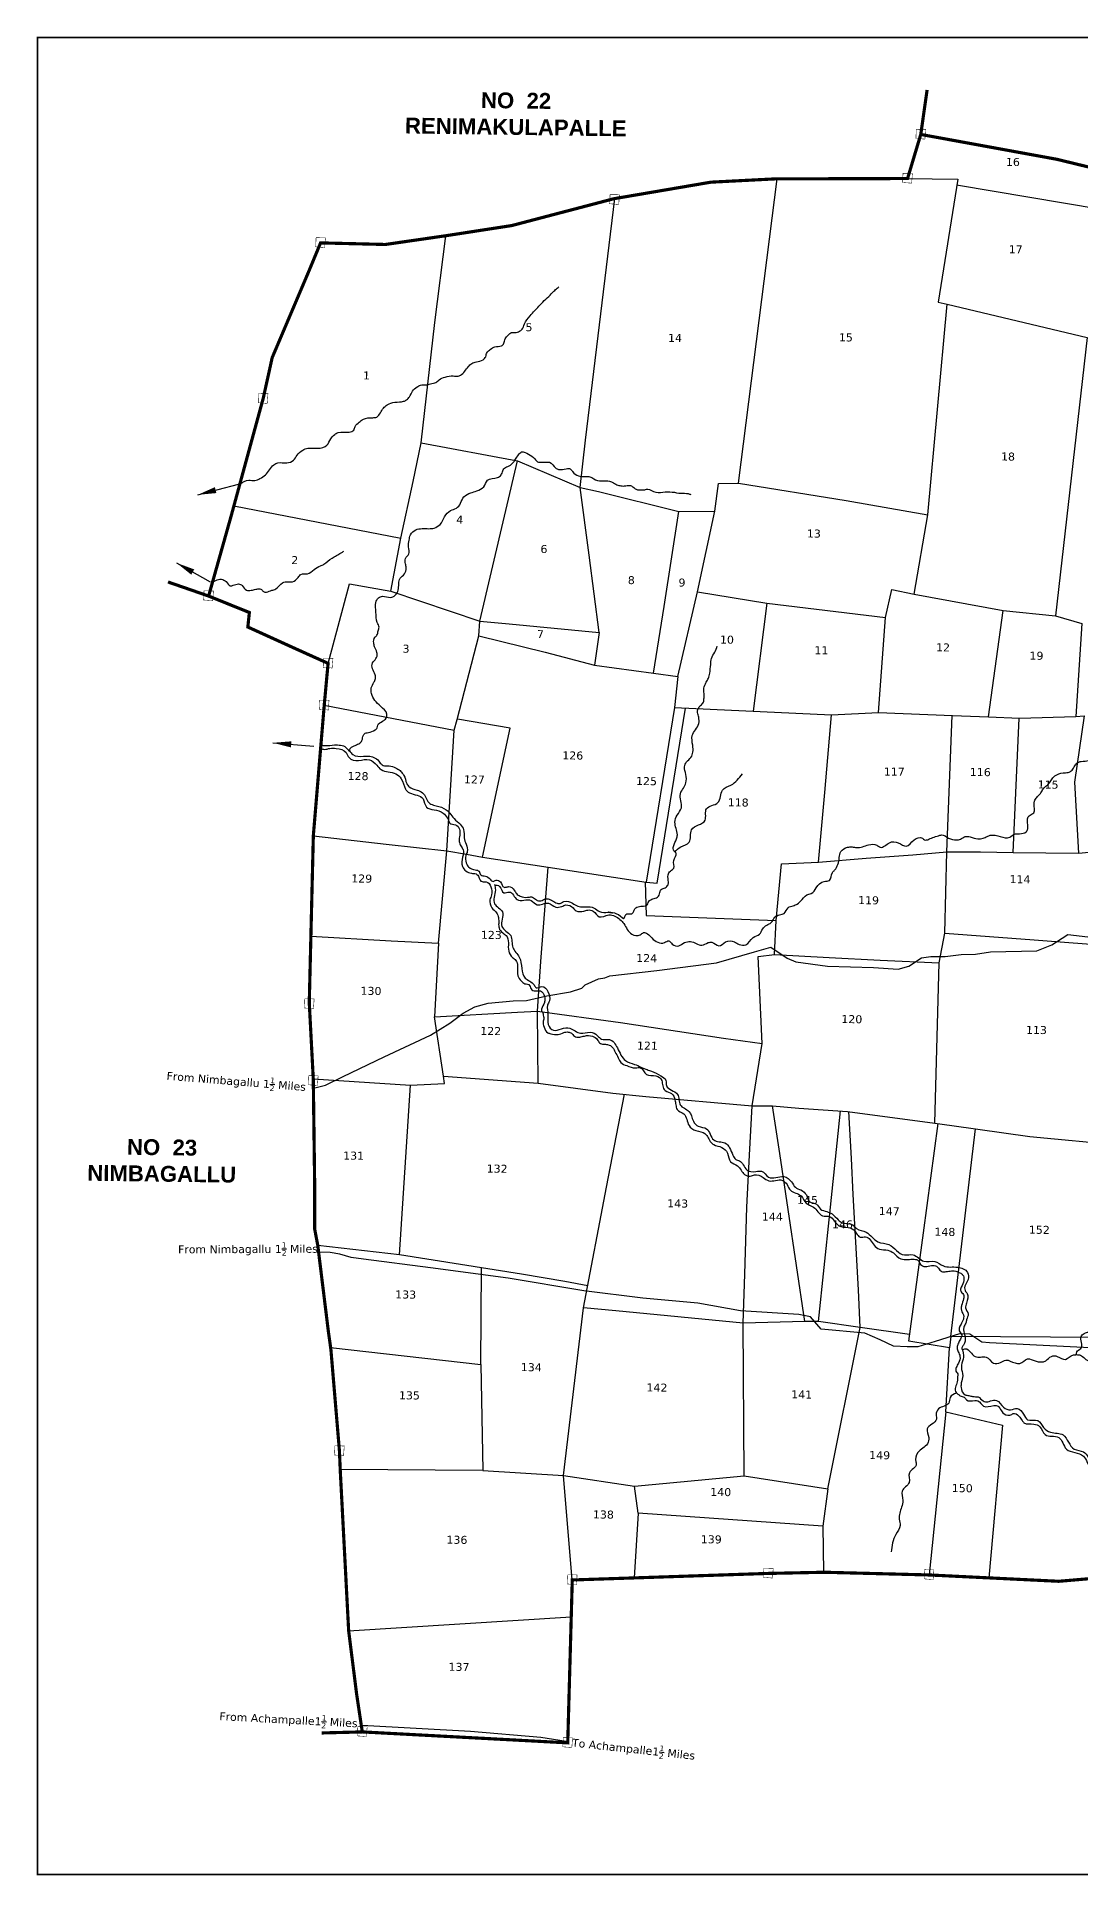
# Model space of a CAD drawing. Header units: inches. Extents: x 738500 to 743559, y 1645957 to 1649621.
# Drawn here: x 738500 to 740473, y 1645958 to 1649434 of the extents above; entities that cross this region are included whole.
import ezdxf
from ezdxf.enums import TextEntityAlignment as Align

# ---------------------------------------------------------------- set-up
doc = ezdxf.new("R2010")
doc.units = ezdxf.units.IN
doc.header["$MEASUREMENT"] = 0
doc.linetypes.add('ACAD_ISO02W100', pattern=[15, 12, -3])
for name, color, linetype in [('CSMark', 72, 'Continuous'), ('PLOT', 7, 'Continuous'), ('PLOT NO', 7, 'Continuous'), ('ROADS', 6, 'Continuous'), ('TANKS-STREAM', 4, 'Continuous'), ('VILLAGE BOUNDRY', 5, 'Continuous'), ('VILLAGE STONES', 240, 'Continuous')]:
    doc.layers.add(name, color=color, linetype=linetype)
doc.styles.get("Standard").update_dxf_attribs({"font": 'verdana_0.ttf'})
doc.dimstyles.get("Standard").update_dxf_attribs({"dimtxt": 0.18, "dimasz": 35, "dimexe": 0.18, "dimexo": 0.0625, "dimgap": 0.09, "dimtad": 0, "dimtih": 1, "dimtoh": 1, "dimdec": 4, "dimzin": 0, "dimdsep": 46, "dimtxsty": 'Standard', "dimcen": 0.09, "dimadec": 0, "dimazin": 0, "dimtfac": 1, "dimtdec": 4, "dimtofl": 0, "dimtmove": 0, "dimatfit": 3, "dimfxl": 0, "dimtolj": 1, "dimtzin": 0, "dimarcsym": 0})

msp = doc.modelspace()

# ---------------------------------------------------------------- linework, layer by layer
at = {"layer": 'CSMark', "color": 5, "const_width": 3.09}
msp.add_lwpolyline([(738501.1, 1649432.9), (743462.4, 1649432.9), (743462.4, 1645959.5), (738501.1, 1645959.5)], close=True, dxfattribs=at)
msp.add_lwpolyline([(738501.1, 1649432.9), (743462.4, 1649432.9), (743462.4, 1645959.5), (738501.1, 1645959.5)], close=True, dxfattribs=at)
at = {"layer": 'CSMark', "color": 6}
msp.add_lwpolyline([(739114.6, 1646242), (739320.3, 1646230.3), (739452.9, 1646219), (739500.8, 1646211.2)], dxfattribs=at)
at = {"layer": 'PLOT'}
for points in [[(739527.4, 1648582.3), (739562.4, 1648574.7), (739714.3, 1648536.7), (739782.3, 1648537.6), (739788.8, 1648589.9), (739826.8, 1648590.6), (739900, 1649165.7)], [(740144.8, 1649166.4), (740241.5, 1649165.3), (740204.9, 1648932.5), (740221.4, 1648929.1), (740486.6, 1648865.7), (740426.5, 1648339.6), (740476.6, 1648325.2), (740464.7, 1648149.4), (740480.8, 1648150.3), (740462.7, 1648024.9), (740470.1, 1647890.4), (740516.7, 1647894.8)], [(740512.8, 1649108), (740239.6, 1649153.6)], [(739226.9, 1648666.7), (739409.1, 1648632.3), (739527.4, 1648582.3), (739537.7, 1648671.8), (739592.9, 1649128.5)], [(738872.5, 1648547.6), (739187.9, 1648486.1), (739211.6, 1648593.5), (739226.9, 1648666.7), (739252.8, 1648894.3), (739273.3, 1649058.3)], [(739826.8, 1648590.6), (740030.4, 1648557.8), (740184.9, 1648530.7), (740221.4, 1648929.1)], [(739169.4, 1648386.3), (739337.4, 1648329.4), (739409.1, 1648632.3)], [(739337.4, 1648329.4), (739393.2, 1648324.4), (739563.2, 1648308.2), (739544.5, 1648453.9), (739527.4, 1648582.3)], [(739563.2, 1648308.2), (739554.8, 1648246.2), (739666.3, 1648231.3), (739686.6, 1648357.4), (739714.3, 1648536.7)], [(739666.3, 1648231.3), (739712.2, 1648225), (739749.1, 1648384.9), (739782.3, 1648537.6)], [(739749.1, 1648384.9), (739880.5, 1648363.7), (740104.8, 1648336.3), (740117.2, 1648389.4), (740159.5, 1648380.3), (740184.9, 1648530.7)], [(739050.6, 1648249.6), (739091.4, 1648400), (739169.4, 1648386.3), (739187.9, 1648486.1)], [(739880.5, 1648363.7), (739854.4, 1648159)], [(740091.9, 1648156.5), (740231.7, 1648151.1), (740299.8, 1648148.4), (740327.7, 1648349.6)], [(740159.5, 1648380.3), (740327.7, 1648349.6), (740426.5, 1648339.6)], [(739043.3, 1648170.3), (739289.2, 1648123.3), (739295, 1648143.4), (739335.6, 1648301.8), (739337.4, 1648329.4)], [(739712.2, 1648225), (739705.8, 1648165.9), (740003, 1648152), (740091.9, 1648156.5), (740104.8, 1648336.3)], [(739335.6, 1648301.8), (739461.3, 1648270.9), (739554.8, 1648246.2)], [(739275, 1647894.8), (739312.7, 1647888.6), (739342.5, 1647883.3), (739395.2, 1648126.8), (739295.2, 1648144.2)], [(739342.5, 1647883.3), (739466.9, 1647864.1), (739652.3, 1647836), (739673.1, 1647833.8), (739726.4, 1648165)], [(739650.2, 1647836.3), (739652.4, 1647773.1), (739898.2, 1647763.3), (739908.2, 1647870.8), (739978, 1647873.4), (739990.5, 1648005.3), (740003, 1648152)], [(739705.8, 1648165.9), (739652.3, 1647836)], [(739978, 1647873.4), (740068.5, 1647881.2), (740156.7, 1647887.8), (740221.3, 1647893.5), (740231.3, 1648151.1)], [(740221.3, 1647893.5), (740284.4, 1647892.9), (740346.7, 1647891.9), (740357.6, 1648146.2)], [(740299.8, 1648148.4), (740358.3, 1648146.2), (740464.7, 1648149.4)], [(739022.7, 1647923.7), (739160.5, 1647907.8), (739275, 1647894.8), (739289.2, 1648123.3)], [(739018, 1647734), (739169.7, 1647725.1), (739259.3, 1647720.2), (739275, 1647894.8)], [(739259.3, 1647720.2), (739252, 1647581.4), (739409.2, 1647590.2), (739446.8, 1647591.9), (739453, 1647685.9), (739466.9, 1647864.1)], [(739895.1, 1647699.2), (739998.7, 1647693.1), (740095.1, 1647688.4), (740206.7, 1647683.3), (740217.3, 1647739.2), (740221.3, 1647893.5)], [(740346.7, 1647891.9), (740470.1, 1647890.4)], [(739446.8, 1647591.9), (739603.5, 1647570.3), (739798.8, 1647541), (739871.8, 1647530.5), (739863.9, 1647695.1), (739895.1, 1647699.2), (739898.2, 1647763.3)], [(740217.3, 1647739.2), (740386.4, 1647726.8), (740542.3, 1647715.1)], [(739852.6, 1647412.6), (739891.1, 1647412.8), (739941.3, 1647408.3), (740033.3, 1647402.4), (740198.1, 1647380.2), (740206.7, 1647683.3)], [(740198.1, 1647380.2), (740230.6, 1647375.9), (740378.1, 1647354.8), (740551.7, 1647338.3), (740591.8, 1647336), (740576.5, 1647644.4)], [(739022.6, 1647463.9), (739206.8, 1647451.9), (739271.1, 1647455.1), (739268.8, 1647469.3), (739252, 1647581.4)], [(739268.8, 1647469.3), (739447.8, 1647455.9), (739446.8, 1647591.9)], [(739447.8, 1647455.9), (739589.3, 1647437.1), (739651.8, 1647430.6), (739852.6, 1647412.6), (739871.8, 1647530.5)], [(739541.8, 1647072.4), (739498.3, 1647081), (739416.6, 1647094.3), (739185.9, 1647131.2), (739206.8, 1647451.9)], [(739835.9, 1647002.2), (739595.2, 1647025.1), (739533.8, 1647030.8), (739577.4, 1647259.3), (739611.1, 1647434.8)], [(739952.5, 1647005.2), (739835.9, 1647002.2), (739838.9, 1647094.6), (739843, 1647221.4), (739847.7, 1647319.5), (739852.6, 1647412.6)], [(739978.2, 1647004.8), (739952.5, 1647005.2), (739904.8, 1647322.9), (739891.1, 1647412.8)], [(740056.9, 1646993.8), (739978.2, 1647004.8), (739999.8, 1647209.5), (740013.4, 1647342.1), (740019.7, 1647403.3)], [(740150.5, 1646980.2), (740056.9, 1646993.8), (740053.8, 1647065.1), (740043.9, 1647245), (740040.9, 1647313.6), (740035.8, 1647402.1)], [(740228.5, 1646976.7), (740226, 1646955.2), (740148.9, 1646968.1), (740177, 1647172.9), (740204.8, 1647379.3)], [(740510.8, 1646974.7), (740228.5, 1646976.7), (740275, 1647369.5)], [(739185.9, 1647131.2), (739031.1, 1647149)], [(739055.4, 1646955.7), (739339.7, 1646923.6), (739340.9, 1647106.4)], [(739343.3, 1646723.4), (739496.1, 1646714), (739533.8, 1647030.8)], [(739496.1, 1646714), (739630.4, 1646693.9), (739837.4, 1646713.3), (739835.9, 1647002.2)], [(739837.4, 1646713.3), (739996, 1646688.6), (740056.9, 1646993.8)], [(740218.8, 1646834), (740226, 1646955.2)], [(739339.7, 1646923.6), (739343.3, 1646723.4), (739073.6, 1646724.9)], [(740218.8, 1646834), (740187.3, 1646525.8)], [(740218.8, 1646834), (740326.5, 1646808.9), (740300.5, 1646520.3)], [(739512.5, 1646516.3), (739496.1, 1646714)], [(739986.3, 1646618.3), (739637, 1646642.6), (739630.4, 1646693.9)], [(739996, 1646688.6), (739986.3, 1646618.3), (739988, 1646530.9)], [(739637, 1646642.6), (739629.4, 1646520.2)], [(739089.5, 1646420.3), (739510.5, 1646446.7)]]:
    msp.add_lwpolyline(points, dxfattribs=at)
at = {"layer": 'ROADS'}
for points in [[(739022.8, 1647446.5), (739045.7, 1647452), (739079.3, 1647468.3), (739156.6, 1647505.4), (739244.5, 1647546.5), (739280.7, 1647569.1), (739306.2, 1647588.1), (739328.5, 1647600), (739353.1, 1647606.8), (739400.6, 1647611.3), (739426, 1647612.2), (739464.1, 1647620.9), (739509.2, 1647628.3), (739530.6, 1647635.7), (739537.1, 1647641.9), (739562.3, 1647653.3), (739574.4, 1647655.2), (739583.3, 1647658.7), (739672.2, 1647668.9), (739785.4, 1647683.6), (739857.1, 1647703.9), (739888.4, 1647712.7), (739919, 1647692.2), (739935.3, 1647684.9), (739995, 1647677), (740082.5, 1647674.3), (740128.9, 1647671.1), (740149.3, 1647676.9), (740173.3, 1647692.9), (740190.7, 1647695.5), (740217.8, 1647695.5), (740248.3, 1647699.1), (740275.1, 1647699.6), (740303.8, 1647704.4), (740391.4, 1647706.3), (740419.6, 1647717.2), (740450.1, 1647736.9), (740552.8, 1647724.9)], [(740772, 1646941.5), (740301.5, 1646965), (740287.5, 1646965.7), (740264.5, 1646980.9), (740244.8, 1646981.5), (740199.2, 1646967.1), (740166.4, 1646957.3), (740145.9, 1646957), (740120.1, 1646958.7), (740094.9, 1646970.1), (740065.8, 1646983.2), (739983.6, 1646990.5), (739963.2, 1647013.8), (739941.1, 1647018.2), (739830.5, 1647025.2), (739750.3, 1647039.7), (739645.8, 1647048.9), (739534.3, 1647062.8), (739391.2, 1647087.3), (739244.5, 1647106.5), (739117.3, 1647123), (739094.4, 1647126.2), (739073.1, 1647132.4), (739054.7, 1647135.8), (739032.7, 1647136.2)]]:
    msp.add_lwpolyline(points, dxfattribs=at)
at = {"layer": 'TANKS-STREAM'}
for points in [[(738883.6, 1648588.4), (738900.7, 1648596.2), (738912.1, 1648595.3), (738921.8, 1648598.9), (738932.1, 1648605.9), (738947.9, 1648625.1), (738955.6, 1648628.8), (738972.4, 1648628.7), (738985.4, 1648633.7), (738992, 1648643), (739002.7, 1648653), (739012.4, 1648656.4), (739031.1, 1648656.3), (739048.4, 1648662.1), (739055.5, 1648674), (739063.1, 1648682.4), (739069.5, 1648685.9), (739090.5, 1648687), (739099.2, 1648690.8), (739101.7, 1648697.6), (739109.5, 1648705.7), (739117.3, 1648711.3), (739135.2, 1648714.2), (739142.9, 1648715.4), (739149.5, 1648723.4), (739162.6, 1648738.6), (739177.1, 1648743.5), (739193.5, 1648745.2), (739199.1, 1648747.9), (739204.7, 1648753.7), (739210.3, 1648764.6), (739219.1, 1648772.2), (739225.4, 1648775.8), (739235.5, 1648776.2), (739244.3, 1648778.2), (739254.7, 1648780.9), (739260.7, 1648785.8), (739271.9, 1648791), (739287.4, 1648793), (739295.5, 1648792.5), (739301, 1648794.6), (739316, 1648810.7), (739322.4, 1648816.7), (739331.4, 1648819.7), (739343.9, 1648823.5), (739348.8, 1648829.5), (739351.2, 1648837.5), (739357.5, 1648843.2), (739366.2, 1648848.2), (739378.4, 1648850.1), (739383, 1648854.9), (739385.5, 1648863.1), (739392.1, 1648870.9), (739397.5, 1648875.1), (739404.6, 1648875.1), (739412.4, 1648877.6), (739417.6, 1648881.5), (739422.1, 1648891.4), (739432.6, 1648906.7), (739441.6, 1648916.8), (739449.5, 1648924.8), (739456.9, 1648932.8), (739468, 1648943.3), (739477.7, 1648953.5), (739484.2, 1648959), (739487.1, 1648961.7)], [(739037, 1648095.1), (739044.8, 1648094), (739062.8, 1648095.5), (739074.3, 1648094.6), (739084.8, 1648090), (739091.2, 1648084.4), (739092.6, 1648088.7), (739097.5, 1648092.5), (739106.5, 1648096.5), (739113.6, 1648101.9), (739116.6, 1648111), (739119.3, 1648116.3), (739126.9, 1648118.9), (739139.6, 1648123.7), (739143.5, 1648127.4), (739144.8, 1648132.9), (739153.8, 1648140.1), (739160.4, 1648146), (739161.7, 1648153.5), (739149.9, 1648168.4), (739132.7, 1648192.5), (739132.3, 1648203.3), (739137.2, 1648213.8), (739140.1, 1648221.1), (739139.8, 1648228), (739134.4, 1648239.5), (739134.8, 1648250.3), (739141, 1648258.5), (739143.3, 1648262.9), (739142.9, 1648270.3), (739138.5, 1648280.8), (739136.9, 1648288.2), (739138.9, 1648298.6), (739143.1, 1648302.7), (739145.4, 1648311.3), (739147, 1648317.9), (739143.5, 1648326.7), (739141.2, 1648346.5), (739141, 1648364.5), (739146, 1648373.4), (739153.8, 1648376.6), (739168.4, 1648374.2), (739177.6, 1648378.4), (739183.2, 1648388), (739187.1, 1648410.8), (739194.9, 1648418.7), (739198.2, 1648429.9), (739197.1, 1648437.6), (739197.2, 1648448), (739203.5, 1648456.5), (739202.7, 1648469.7), (739204, 1648482.4), (739206.5, 1648492.8), (739216.5, 1648502), (739241.1, 1648504.3), (739251.1, 1648505.5), (739262.3, 1648512.2), (739271, 1648526.7), (739282.3, 1648538.5), (739293.2, 1648543), (739301.1, 1648552.4), (739307.5, 1648564.4), (739320.6, 1648572), (739331.9, 1648575.8), (739344.9, 1648583.5), (739352.4, 1648595.7), (739371, 1648601.1), (739377.9, 1648605.8), (739381.1, 1648613.5), (739386.2, 1648620.2), (739390.7, 1648622.1), (739399.7, 1648628), (739405.2, 1648635.5), (739410.8, 1648644.1), (739416.7, 1648649.3), (739429.8, 1648645), (739441.6, 1648636.4), (739446.9, 1648630.6), (739453.8, 1648630.2), (739463.2, 1648630.1), (739469.7, 1648629.9), (739481, 1648619.2), (739486.7, 1648616.5), (739501.2, 1648617.7), (739508.6, 1648617.2), (739513.2, 1648612.2), (739524.2, 1648603.9), (739536, 1648603.2), (739545.9, 1648602.4), (739560.4, 1648595.3), (739576.4, 1648595), (739589.4, 1648591.7), (739594.9, 1648588.2), (739602.2, 1648585.7), (739611.4, 1648585.1), (739621, 1648586.1), (739627.2, 1648583.2), (739633.2, 1648578.7), (739639.4, 1648577.6), (739649.8, 1648578), (739655.7, 1648579), (739666.2, 1648574.4), (739683.7, 1648573.4), (739701.6, 1648573.6), (739718.1, 1648571.3), (739731.6, 1648570.6), (739737, 1648568.8)], [(739365.4, 1647830.6), (739375.1, 1647827.9), (739383.2, 1647815.7), (739393.4, 1647817.2), (739408, 1647802.9), (739434.6, 1647801.3), (739445.9, 1647793.1), (739467.4, 1647796.2), (739481.1, 1647788.7), (739492.5, 1647789.9), (739500.5, 1647792.7), (739514.1, 1647787.1), (739519.7, 1647781.9), (739534.3, 1647781.2), (739541.7, 1647783.1), (739552.2, 1647781), (739563.2, 1647770.6), (739581.9, 1647773.9), (739602.7, 1647765.1), (739609.9, 1647757.4), (739616.4, 1647746.6), (739625.2, 1647737.6), (739640.8, 1647736.1), (739647.3, 1647740.5), (739662.8, 1647730.3), (739674.4, 1647722.3), (739686.9, 1647721.6), (739694.9, 1647725.1), (739701.7, 1647718.6), (739713.8, 1647715.3), (739724.7, 1647721.6), (739735.9, 1647723.4), (739747.1, 1647719.9), (739757.4, 1647716.6), (739769.6, 1647721.5), (739776.5, 1647722.1), (739789.7, 1647715.6), (739802.5, 1647722.8), (739819.1, 1647723.2), (739828.2, 1647718.1), (739840.6, 1647717.3), (739854.6, 1647731.1), (739866.9, 1647737.5), (739872.7, 1647747.5), (739880.4, 1647754.7), (739889, 1647759.4), (739895.9, 1647769.7), (739904.5, 1647774.1), (739913.3, 1647776.8), (739921.1, 1647787.5), (739930.1, 1647791.4), (739938.2, 1647794.5), (739947.1, 1647803.3), (739959.7, 1647813.2), (739964.6, 1647814.3), (739974, 1647825), (739989.1, 1647837.3), (739998.8, 1647839.2), (740004.7, 1647853.9), (740008.8, 1647858.6), (740017.6, 1647882.3), (740020.5, 1647893.9), (740033.1, 1647901.8), (740042, 1647902.5), (740050.4, 1647901.2), (740073.1, 1647906.5), (740088.4, 1647905.9), (740095.2, 1647901.8), (740112.6, 1647910.4), (740129.1, 1647910.2), (740144.3, 1647903.9), (740159, 1647915.8), (740174.7, 1647918.8), (740178.6, 1647915.9), (740187, 1647917), (740197, 1647921.2), (740208, 1647924.5), (740211, 1647925.4), (740224, 1647918.9), (740231.5, 1647916.8), (740246.8, 1647917.2), (740255.6, 1647922.1), (740265.2, 1647921.3), (740279.8, 1647918), (740289.8, 1647919), (740297.2, 1647922.3), (740303.2, 1647924.6), (740340.1, 1647921.2), (740348.7, 1647926.6), (740358.7, 1647927.5), (740371.3, 1647931.3), (740374.1, 1647936.8), (740374.2, 1647944.1), (740375, 1647959.2), (740378.5, 1647962.7), (740385.3, 1647967.1), (740386.7, 1647975.4), (740386.9, 1647989.1), (740391, 1647996.1), (740397.9, 1648003.3), (740402.2, 1648010.5), (740415, 1648023.5), (740420.3, 1648031.4), (740425.4, 1648036.6), (740440.8, 1648042.7), (740450.6, 1648043.3), (740456.4, 1648046.2), (740462, 1648053.7), (740466.9, 1648060.6), (740475.4, 1648064.3), (740489.5, 1648065.8), (740494.5, 1648068.3), (740499.4, 1648073.5), (740505.2, 1648081.7), (740510.5, 1648089.3), (740523.5, 1648091.1), (740529.1, 1648095.8), (740535.1, 1648095.7), (740537, 1648104.9), (740541.9, 1648114.9), (740544.7, 1648118.9), (740552.6, 1648124.3), (740568.5, 1648131.3), (740570.4, 1648145.1), (740570.9, 1648166.3), (740578.3, 1648172.2), (740582.1, 1648176.4), (740583.5, 1648185.4), (740584.1, 1648197.4), (740584, 1648207.4), (740586.6, 1648211.7), (740590.7, 1648217.6), (740594, 1648224.8), (740595, 1648243.6), (740601.9, 1648249.5), (740607.5, 1648253.7), (740610.3, 1648261.4), (740611.4, 1648269.9), (740614.1, 1648277.1), (740620.2, 1648286.6), (740626.7, 1648284.5), (740641.4, 1648281.8), (740648.7, 1648280.4), (740656, 1648280.1), (740657.2, 1648281.1), (740659.3, 1648282.5), (740671, 1648281.9), (740674, 1648281.1), (740695.4, 1648282.8), (740696.1, 1648283.5), (740700.9, 1648279.6), (740704, 1648279.4), (740709.8, 1648280.4), (740715.8, 1648283.6), (740722.7, 1648283.3), (740726.3, 1648282.4), (740734, 1648280), (740737.1, 1648280), (740741.2, 1648281.8), (740745, 1648282.9), (740751.2, 1648282.8), (740755, 1648281.1), (740758.3, 1648280.8), (740762.2, 1648279.4), (740764.2, 1648279.2), (740768.5, 1648280.6), (740770.7, 1648281.9), (740783, 1648279.6), (740788.5, 1648282.9), (740801, 1648281.4), (740806.4, 1648280.6), (740816.8, 1648279), (740826.3, 1648278.8), (740834.2, 1648278.1), (740838.3, 1648277.8), (740847.1, 1648277), (740854.3, 1648281.9), (740859.9, 1648281.9), (740866.4, 1648279), (740872.2, 1648280.6), (740878.8, 1648284), (740881.1, 1648284.4), (740888.7, 1648284.1), (740896.1, 1648285.2), (740899.8, 1648286.3), (740906.2, 1648290.9), (740920.3, 1648292.5), (740928.9, 1648294.6), (740932.8, 1648296.6), (740939.1, 1648297.6), (740945, 1648298.8), (740949.6, 1648300.7), (740954.5, 1648303.5), (740960, 1648307.6), (740966.3, 1648311.3), (740970.4, 1648314.8), (740975, 1648326.8), (740985.4, 1648334.2), (740988.5, 1648340.6), (740990.9, 1648348.5), (740993.1, 1648354.4), (740997, 1648357.3), (741002.1, 1648364.2), (741001.6, 1648372.4), (741003.7, 1648378.7), (741007.6, 1648383.4), (741011.2, 1648387.7), (741014, 1648391.1), (741013.9, 1648402.4), (741017.4, 1648406.6), (741021.7, 1648411.1), (741026, 1648423.5), (741027.5, 1648426.9), (741030.5, 1648430.2), (741032.2, 1648436.5), (741034.4, 1648442.9), (741036.2, 1648447.5), (741039.8, 1648454.2), (741046.4, 1648475.7), (741048.3, 1648482.9), (741051.9, 1648489.8)], [(738831.8, 1648402.6), (738838, 1648406.6), (738848.8, 1648408.5), (738857.6, 1648404.2), (738865.6, 1648396.5), (738871.3, 1648397.3), (738881.2, 1648399.7), (738888.1, 1648396.7), (738896.1, 1648388.3), (738900.5, 1648387.5), (738909.7, 1648388.8), (738918, 1648390.4), (738924.8, 1648389), (738928.4, 1648385.3), (738933.8, 1648384.5), (738943.9, 1648387.7), (738951.5, 1648390.4), (738964.3, 1648402), (738975.7, 1648403.8), (738983.1, 1648404), (738994.1, 1648412.1), (738999.3, 1648417.9), (739011.6, 1648419), (739024, 1648427.2), (739036.1, 1648433.9), (739042.6, 1648437), (739058.1, 1648448.5), (739066.7, 1648453.3), (739075.1, 1648458.6), (739080.4, 1648461.6)], [(739091.1, 1648084.3), (739097.6, 1648077.1), (739117.7, 1648073.8), (739127, 1648074.3), (739137.3, 1648071.8), (739146.6, 1648064.9), (739152.6, 1648057.9), (739157.6, 1648055.9), (739166.1, 1648055.6), (739178.3, 1648052), (739186.8, 1648046.7), (739192, 1648040.7), (739194.2, 1648037.8), (739199.3, 1648022.5), (739203.9, 1648016.3), (739218.8, 1648009.9), (739229.2, 1648004.8), (739235.4, 1647995.9), (739241, 1647986.3), (739245.1, 1647983.6), (739255.3, 1647980.4), (739273.8, 1647972.8), (739280.9, 1647966.1), (739288.9, 1647956.1), (739300.5, 1647945.3), (739306.9, 1647935.2), (739308.1, 1647919.5), (739311.6, 1647907.7), (739313.9, 1647893.7), (739311.3, 1647886), (739311.9, 1647872.2), (739316.5, 1647864.6), (739329.1, 1647859), (739336.1, 1647856.5), (739339.6, 1647849.5), (739348.3, 1647847.2), (739357, 1647841.2), (739362.8, 1647837.1), (739368.4, 1647839.6), (739376.7, 1647836.3), (739383.4, 1647826.3), (739389.5, 1647826.8), (739392.3, 1647827.4), (739402.8, 1647820.5), (739406.9, 1647814.3), (739414.1, 1647809.5), (739428.1, 1647807.2), (739435.1, 1647807.8), (739442.8, 1647803.6), (739446.4, 1647801.1), (739455.3, 1647801.2), (739459.8, 1647803.5), (739466.7, 1647804.2), (739475.4, 1647800.3), (739479.5, 1647798), (739483.9, 1647796.1), (739486.9, 1647795.4), (739496.8, 1647799), (739513.1, 1647795.9), (739522.9, 1647790.6), (739528.2, 1647789.3), (739537.9, 1647789.3), (739554.1, 1647786.8), (739564.2, 1647780.2), (739580.1, 1647778.9), (739587.2, 1647778.1), (739589.5, 1647777.4), (739581.9, 1647778.7), (739599.8, 1647774.6), (739610.8, 1647767.7), (739614.1, 1647774.9), (739618, 1647776.1), (739626.7, 1647777.1), (739629.3, 1647782.9), (739637.1, 1647789.5), (739647.4, 1647790.6), (739653.1, 1647791.7), (739657.1, 1647799.3), (739660.8, 1647802.6), (739669.5, 1647805.3), (739677, 1647811.1), (739679.4, 1647820.6), (739686.4, 1647824.5), (739689.8, 1647826.1), (739692.9, 1647829.3), (739694.3, 1647836), (739693.7, 1647849.5), (739698.1, 1647856.9), (739704.7, 1647862.5), (739704.3, 1647876.7), (739708.9, 1647890.4), (739704.7, 1647895.3), (739703.8, 1647903.5), (739709.8, 1647917.7), (739711.3, 1647925.6), (739706.7, 1647949.3), (739711, 1647962.3), (739718.8, 1647976.6), (739717.2, 1648003), (739722.6, 1648013.5), (739727.5, 1648023.8), (739727.4, 1648039.4), (739724.9, 1648053.9), (739728.7, 1648063.2), (739737, 1648071.7), (739740.7, 1648081.5), (739740.3, 1648094.7), (739739.6, 1648113.2), (739745.6, 1648123.9), (739751.8, 1648135.9), (739751.6, 1648147.8), (739749.5, 1648156.5), (739750.2, 1648162.3), (739753.8, 1648168.5), (739759.7, 1648174.4), (739761.6, 1648182.3), (739762.1, 1648190.4), (739761.1, 1648199.9), (739764.2, 1648210.8), (739765.8, 1648214.3), (739770.2, 1648221.4), (739772.5, 1648230.9), (739774.4, 1648247.2), (739775.7, 1648259), (739781.9, 1648270.7), (739786.8, 1648282.3)], [(739036.5, 1648088.8), (739043.6, 1648086.9), (739054, 1648088.9), (739066, 1648088.8), (739084.9, 1648081.1), (739090.3, 1648071.4), (739108.1, 1648066.1), (739129, 1648067.3), (739142.5, 1648057), (739151, 1648048.7), (739178.7, 1648040.6), (739188.8, 1648031.3), (739197.2, 1648012), (739200.2, 1648007.7), (739204.8, 1648004.6), (739230.2, 1647993.2), (739236.7, 1647977.8), (739251.3, 1647972.6), (739268.1, 1647966.6), (739276.4, 1647956.9), (739278.6, 1647952.4), (739280.9, 1647947.3), (739291.7, 1647944.1), (739299.2, 1647936), (739298.7, 1647913), (739301.7, 1647904.5), (739305.9, 1647897.3), (739305.1, 1647883.2), (739304.8, 1647865.4), (739321.6, 1647852.7), (739330.4, 1647851.6), (739336, 1647845), (739338.1, 1647839.4), (739346.7, 1647836.3), (739349.6, 1647836.2), (739359.9, 1647811.8), (739356.8, 1647802.4), (739360.1, 1647787.5), (739369.4, 1647777.8), (739372.8, 1647768.8), (739373.3, 1647757.9), (739374, 1647749.2), (739380.9, 1647740.1), (739387.3, 1647735.2), (739391.6, 1647721.3), (739392.3, 1647705.1), (739399.4, 1647693.5), (739405.7, 1647687.9), (739408.9, 1647677.4), (739409.7, 1647658.8), (739416, 1647649.1), (739422.7, 1647643.8), (739428.1, 1647643.2), (739431.8, 1647640.4), (739435.7, 1647632.5), (739440.3, 1647630.3), (739452.2, 1647630.2), (739458.4, 1647623.7), (739460.5, 1647614.9), (739459.7, 1647608.1), (739454.5, 1647596), (739454.6, 1647593.1), (739457.5, 1647587), (739458, 1647581.8), (739458.4, 1647580.7), (739457.5, 1647573.2), (739459.2, 1647561.8), (739466, 1647551.1), (739471.7, 1647549.3), (739485.7, 1647547.7), (739496.6, 1647551.4), (739504.7, 1647552.5), (739510.9, 1647550.1), (739516.4, 1647544.9), (739526.7, 1647542.8), (739535.5, 1647544.9), (739550.8, 1647544.7), (739559.9, 1647538.4), (739564.3, 1647531.9), (739571.5, 1647529.5), (739579.4, 1647528.7), (739588.9, 1647523.2), (739593.7, 1647514.6), (739599.3, 1647503.8), (739604.5, 1647494.6), (739615.4, 1647488.9), (739632.4, 1647484.7), (739641.2, 1647484.8), (739652.8, 1647472.4), (739670.6, 1647469.6), (739681.6, 1647460.8), (739683.5, 1647451), (739688.4, 1647441.8), (739700.3, 1647436), (739706.7, 1647424.4), (739708.4, 1647414.6), (739710.9, 1647406.1), (739723.5, 1647397.9), (739733.3, 1647375.6), (739746.5, 1647366.2), (739763.5, 1647360.6), (739775.1, 1647343.6), (739780, 1647339.7), (739795.5, 1647334.2), (739806.2, 1647323.6), (739812, 1647307.1), (739825.2, 1647299.3), (739838.5, 1647283.1), (739849.2, 1647280.1), (739857.1, 1647282.5), (739873.6, 1647277.3), (739884.2, 1647271.1), (739909.9, 1647272), (739918.7, 1647264), (739925.2, 1647253.2), (739945.4, 1647242.5), (739954.7, 1647229.1), (739968.6, 1647221.5), (739977.3, 1647212.5), (739985.9, 1647205), (739999.2, 1647203.6), (740007.8, 1647195.6), (740020.7, 1647184.5), (740039, 1647182.1), (740049.8, 1647172.1), (740056.9, 1647164.8), (740067.3, 1647165.3), (740083.4, 1647149.7), (740093.6, 1647142), (740109.7, 1647139.7), (740120.1, 1647134.8), (740133.7, 1647123.6), (740147.2, 1647122.4), (740159.3, 1647122.8), (740167.2, 1647120.4), (740171.1, 1647113), (740180, 1647109), (740191.8, 1647110.7), (740197.1, 1647111.1), (740205, 1647106.1), (740211.2, 1647099.6), (740217.6, 1647099), (740227, 1647100.5), (740237.8, 1647100.1), (740245.8, 1647096.9), (740250.9, 1647093.6), (740253.2, 1647082.8), (740248.3, 1647069.9), (740247.2, 1647062.8), (740252.3, 1647056.1), (740252.5, 1647047.9), (740249, 1647035.5), (740247.8, 1647029), (740252.3, 1647017.6), (740252.8, 1647011.7), (740248.9, 1647002.2), (740245, 1646994.3), (740244.6, 1646987.5), (740249.3, 1646980.1), (740246.6, 1646971.5), (740242.9, 1646964.3), (740240.6, 1646955.3), (740242.4, 1646947.8), (740245.9, 1646938.9), (740242.8, 1646926.2), (740238.8, 1646918.1), (740238.3, 1646911), (740242, 1646904.5), (740241.8, 1646903.6), (740240.8, 1646891.1), (740237.3, 1646881.1), (740238.8, 1646870.5), (740242.1, 1646867.7), (740246.4, 1646864.8), (740253.8, 1646861.9), (740258.2, 1646856.9), (740273.9, 1646855.6), (740279.5, 1646854.9), (740290.6, 1646845.2), (740309.7, 1646846), (740318.3, 1646844.8), (740322.8, 1646838.5), (740329.2, 1646830.5), (740343.8, 1646829.2), (740346.5, 1646831), (740357.2, 1646826.3), (740363.2, 1646818), (740366.9, 1646813.7), (740385.5, 1646811.1), (740397.1, 1646806.2), (740406.7, 1646791.3), (740432.7, 1646785.7), (740447.1, 1646763.9), (740479.3, 1646750.7), (740494.8, 1646728.4), (740515.8, 1646724.7), (740536.7, 1646694.7), (740554.7, 1646691.1), (740567.7, 1646686.7), (740574.2, 1646661), (740585.1, 1646652.8), (740599.1, 1646649.9), (740612, 1646629.7), (740632.6, 1646616.3), (740642.5, 1646610.2), (740647.1, 1646587.9), (740660.2, 1646577.2), (740669.5, 1646560.2), (740677.4, 1646550.2), (740696.3, 1646546.3), (740709.1, 1646537.4)], [(739706.5, 1647892.7), (739717.7, 1647902.7), (739733.8, 1647911.3), (739738.2, 1647935.1), (739763.7, 1647953.1), (739766.3, 1647974.7), (739788.1, 1647986.3), (739796.7, 1648009.8), (739812.6, 1648019.4), (739834.3, 1648040.6)], [(739365.1, 1647831.3), (739367, 1647821.1), (739365.6, 1647795), (739380.4, 1647779.5), (739379.1, 1647752.3), (739396, 1647734.7), (739400, 1647712.4), (739412.3, 1647694), (739423.4, 1647654.5), (739440.2, 1647641.6), (739444, 1647636.3), (739455.2, 1647638.3), (739466.3, 1647629.2), (739469.2, 1647611.3), (739465.8, 1647603), (739466.4, 1647586), (739467.1, 1647566.6), (739476.9, 1647555.9), (739491.9, 1647558.6), (739508.1, 1647559.6), (739518.2, 1647554.5), (739527.8, 1647550.2), (739546.2, 1647552.1), (739560.5, 1647545.5), (739567.5, 1647539), (739582.8, 1647538.1), (739597.8, 1647522.6), (739613.4, 1647498.5), (739630.2, 1647491.3), (739654.4, 1647481.3), (739662.1, 1647478.6), (739679.8, 1647469.8), (739689.7, 1647460.9), (739690.8, 1647451.2), (739711.7, 1647434.6), (739716.7, 1647414.7), (739733.2, 1647402.4), (739741.5, 1647383.9), (739750.9, 1647374.2), (739766.5, 1647369.6), (739780, 1647348.4), (739801.3, 1647342.7), (739816.1, 1647319.8), (739821.8, 1647311.5), (739828.7, 1647308.7), (739835.9, 1647301.6), (739843, 1647291.6), (739859.6, 1647288.6), (739870.7, 1647289.2), (739883.9, 1647278.2), (739912.6, 1647279), (739927.3, 1647269.1), (739934.6, 1647258.9), (739944.7, 1647253.8), (739955.3, 1647244.3), (739961.4, 1647231.2), (739974.4, 1647227.2), (739981.8, 1647217.7), (739994, 1647212.9), (740003.8, 1647208.5), (740015.5, 1647197.3), (740023.2, 1647191.8), (740041.5, 1647188.7), (740050.4, 1647180.9), (740068.5, 1647173.9), (740090.8, 1647155.6), (740111.5, 1647150.4), (740140.8, 1647130.9), (740157.1, 1647131.2), (740177.4, 1647118.9), (740198.1, 1647118.6), (740214.4, 1647110.1), (740241.5, 1647107.8), (740260, 1647097.9), (740261.5, 1647084.8), (740256.1, 1647074.6), (740255.6, 1647063.4), (740259.5, 1647058), (740258.1, 1647040), (740256.5, 1647030.6), (740261.3, 1647019), (740258.4, 1647008.5), (740256.8, 1647002.1), (740253.1, 1646994.1), (740255.6, 1646976), (740252.4, 1646960.2), (740249.6, 1646955), (740251, 1646949.3), (740251.6, 1646933.8), (740248.5, 1646918.5), (740251, 1646902.6), (740248.4, 1646889.3), (740247.9, 1646880.5), (740255.4, 1646866.6), (740262.9, 1646865.1), (740269.7, 1646863.3), (740275.4, 1646862.9), (740280.1, 1646862.5), (740289.6, 1646854.8), (740298.4, 1646853.1), (740309.4, 1646856.4), (740314.9, 1646855.8), (740328.1, 1646842.8), (740341.7, 1646838.2), (740354.1, 1646840.4), (740366, 1646829.7), (740373.8, 1646819.3), (740393.1, 1646817.6), (740404.1, 1646804.6), (740417.1, 1646795.6), (740440.8, 1646790.6), (740462, 1646763.7), (740479.5, 1646758.6), (740497.3, 1646737.8), (740522.8, 1646726.8), (740539.4, 1646703.7), (740562.7, 1646697.9), (740573.1, 1646688.7), (740579.5, 1646678), (740584.9, 1646665.9), (740599.1, 1646657), (740607.1, 1646653.4), (740618, 1646635.2), (740630.8, 1646625.8), (740640.1, 1646620.9), (740649.6, 1646609), (740654.6, 1646595.1), (740666.2, 1646583.6), (740675, 1646567.6), (740682.4, 1646556.6), (740692.7, 1646551.7), (740703.7, 1646550), (740714.5, 1646537.9)], [(740466, 1646942.5), (740473.7, 1646941.2), (740481.9, 1646935.3), (740491.5, 1646929.9), (740508.7, 1646931.8), (740523.4, 1646921.9), (740532.7, 1646910.5), (740549.4, 1646909.1), (740556.5, 1646908.6), (740569.6, 1646899.6), (740576.2, 1646891.6), (740597.5, 1646889.6), (740613.8, 1646873.8), (740623.9, 1646866.5), (740638.2, 1646865), (740651, 1646852), (740657.3, 1646843.6), (740662.9, 1646840.5), (740667.3, 1646841.3), (740679.2, 1646832.3), (740685, 1646825.9), (740691.7, 1646824.8), (740707.1, 1646830.7), (740726, 1646821.7), (740735.9, 1646818.5), (740745.1, 1646820.4), (740760.5, 1646816.3), (740772.3, 1646809.2), (740790, 1646808.9), (740801.3, 1646801), (740815, 1646799.4), (740834, 1646794.1), (740850.4, 1646797.9), (740870, 1646788.9), (740884, 1646790.3), (740905.4, 1646804.5), (740930.8, 1646806.8), (740945.1, 1646817.3), (740965.5, 1646822.7), (740979.2, 1646821), (740997.5, 1646831.7), (741014, 1646830.5), (741025.5, 1646822.5), (741042.2, 1646827.3), (741065.9, 1646840.3), (741081.5, 1646837.8), (741088.5, 1646833.2), (741098.9, 1646833.4), (741109.5, 1646838.4), (741117, 1646839), (741125.9, 1646837.6), (741136.4, 1646828.7), (741146.5, 1646825.2), (741158.2, 1646827.8), (741166.4, 1646832.5), (741175.7, 1646838.5), (741190, 1646840.8), (741205.1, 1646835.9), (741217.6, 1646836.9), (741231.2, 1646843.5), (741236.3, 1646847.9), (741255.7, 1646848.2), (741266.1, 1646848.2), (741287.7, 1646860.4), (741303.2, 1646864.5), (741310.6, 1646861.4), (741327, 1646866.9), (741333.9, 1646875), (741345.8, 1646883.2), (741358, 1646883.6), (741365.8, 1646882.9), (741381.1, 1646886), (741389.1, 1646889.9), (741405.8, 1646907.5), (741421.4, 1646912), (741434.5, 1646915.3), (741443.7, 1646919.6), (741453.1, 1646924.8), (741463.1, 1646933.6), (741477.5, 1646937.9), (741492.1, 1646939.4), (741503.8, 1646948.2), (741516.3, 1646958.2), (741525.8, 1646963.4), (741537.3, 1646964.5), (741549.4, 1646959.4), (741561.2, 1646965.5), (741577.6, 1646973.2), (741584.4, 1646983.6), (741598.9, 1646990.7), (741610.6, 1646992.2), (741620.3, 1646995.1), (741636.9, 1647011.7), (741649, 1647017.6), (741658.1, 1647017.8), (741668.9, 1647020.7), (741676.9, 1647027), (741682.2, 1647034.7), (741687.1, 1647041), (741693.5, 1647041.7), (741700.3, 1647048.9), (741706.5, 1647052.9), (741710.8, 1647056.5), (741716.5, 1647060.1), (741721.9, 1647064.3), (741726.7, 1647067.5), (741732.8, 1647075), (741734, 1647075.5), (741734.8, 1647076.2), (741735.7, 1647076.9)], [(740249.8, 1646951.1), (740256.3, 1646953.5), (740274.7, 1646938.7), (740284.4, 1646937.9), (740295.4, 1646937.9), (740309.5, 1646926.5), (740322.6, 1646927.7), (740332.5, 1646932), (740350.1, 1646926.6), (740358.8, 1646925.9), (740373.7, 1646934.4), (740388.4, 1646930.4), (740408.2, 1646931), (740418.8, 1646939.2), (740430, 1646939.1), (740445.5, 1646933.5), (740460.5, 1646941.8), (740465.9, 1646942.5), (740466.9, 1646947.4), (740474.6, 1646953.9), (740475.5, 1646977.8), (740483.1, 1646983.7), (740491.4, 1646984.7), (740500, 1646981.6), (740503.9, 1646981.2), (740510.6, 1646986.8), (740516.1, 1646988.4), (740527, 1646983.8), (740533.9, 1646984), (740539.7, 1646985.7), (740543.4, 1646987.3), (740556.1, 1646985.5), (740565.5, 1646979.9), (740576.2, 1646980.1), (740584.2, 1646983.2), (740595.1, 1646979.9), (740599.7, 1646976), (740611.1, 1646981.3), (740616.7, 1646980), (740635.3, 1646977), (740660, 1646977.2)], [(740239.5, 1646869.7), (740227.3, 1646861.4), (740224.6, 1646850.8), (740205.3, 1646839.9), (740200.9, 1646828.6), (740201.3, 1646820.6), (740183.9, 1646801.8), (740186.9, 1646785.9), (740184.2, 1646773.9), (740166.1, 1646757.1), (740162.5, 1646739.4), (740163.2, 1646735.7), (740150.1, 1646718.9), (740149.6, 1646700.8), (740136.5, 1646684.5), (740138, 1646666.7), (740135.5, 1646654), (740130.8, 1646631.3), (740132.6, 1646619.2), (740124.5, 1646602.6), (740116, 1646569.3)]]:
    msp.add_spline(points, degree=3, dxfattribs=at)
at = {"layer": 'VILLAGE BOUNDRY', "linetype": 'ACAD_ISO02W100', "ltscale": 2, "const_width": 6}
for points in [[(740183.7, 1649333.9), (740171.7, 1649249.8), (740146.7, 1649166.4), (739895.6, 1649165.7), (739774.6, 1649159.5), (739591.1, 1649128.2), (739398.2, 1649077.5), (739272.4, 1649058.1), (739159, 1649041.7), (739036.4, 1649044.7), (739014.1, 1648990.9), (738944.9, 1648827.8), (738928, 1648751.2), (738866.9, 1648527.1), (738824.6, 1648376.9), (738901.7, 1648345.8), (738898.8, 1648318.3), (739000.6, 1648272.1), (739050.6, 1648249.6), (739043.3, 1648170.3), (739022.7, 1647923.7), (739015, 1647607.7), (739022.6, 1647463.9), (739025.1, 1647273.2), (739025.2, 1647180.1), (739031.1, 1647149), (739051.3, 1646984.9), (739055.9, 1646952.4), (739072.1, 1646760.1), (739073.6, 1646723.8), (739089.5, 1646420.3), (739104.5, 1646301.1), (739115.3, 1646229), (739503.9, 1646208.3), (739512.5, 1646516.3), (739883.4, 1646528.7), (739989.4, 1646530.9), (740187.3, 1646525.8), (740432.7, 1646513.8), (740715.2, 1646537.9)], [(740520.8, 1649180.5), (740429, 1649202.8), (740171.7, 1649249.8)], [(738824.6, 1648376.9), (738747.8, 1648403.5)], [(739115.3, 1646229), (739038.6, 1646227)]]:
    msp.add_lwpolyline(points, dxfattribs=at)
at = {"layer": 'VILLAGE STONES', "const_width": 0.904}
for points in [[(740163.2, 1649259.6), (740180.9, 1649259.3), (740179.5, 1649240.9), (740162.5, 1649242.3)], [(740138.1, 1649176.3), (740155.8, 1649175.9), (740154.5, 1649157.6), (740137.4, 1649158.9)], [(739584, 1649136), (739601.7, 1649135.7), (739600.4, 1649117.3), (739583.3, 1649118.7)], [(739027.9, 1649054.6), (739045.6, 1649054.2), (739044.2, 1649035.9), (739027.2, 1649037.2)], [(738919.1, 1648759.8), (738936.9, 1648759.5), (738935.5, 1648741.1), (738918.5, 1648742.5)], [(738816, 1648386.8), (738833.7, 1648386.5), (738832.4, 1648368.1), (738815.3, 1648369.5)], [(739042, 1648259.5), (739059.8, 1648259.1), (739058.4, 1648240.8), (739041.4, 1648242.1)], [(739034.7, 1648180.1), (739052.4, 1648179.8), (739051.1, 1648161.4), (739034, 1648162.8)], [(739006.5, 1647615.3), (739024.3, 1647615), (739022.9, 1647596.6), (739005.9, 1647598)], [(739014.1, 1647470), (739031.8, 1647469.7), (739030.4, 1647451.3), (739013.4, 1647452.7)], [(739063.5, 1646770), (739081.2, 1646769.7), (739079.9, 1646751.3), (739062.8, 1646752.7)], [(739874.9, 1646538.6), (739892.6, 1646538.3), (739891.2, 1646519.9), (739874.2, 1646521.3)], [(739504, 1646526.2), (739521.7, 1646525.8), (739520.3, 1646507.5), (739503.3, 1646508.8)], [(740178.7, 1646535.7), (740196.5, 1646535.4), (740195.1, 1646517), (740178.1, 1646518.4)], [(739106.8, 1646238.9), (739124.5, 1646238.5), (739123.1, 1646220.2), (739106.1, 1646221.5)], [(739495.3, 1646218.2), (739513, 1646217.8), (739511.7, 1646199.5), (739494.6, 1646200.8)]]:
    msp.add_lwpolyline(points, close=True, dxfattribs=at)

# ---------------------------------------------------------------- texts
at = {"layer": 'PLOT NO'}
for s, height, p in [('16', 15.13, (740346, 1649197.8)), ('17', 15.13, (740351.3, 1649032.5)), ('5', 15.1, (739430.7, 1648885.2)), ('14', 15.13, (739706.8, 1648865)), ('15', 15.13, (740030.1, 1648866)), ('1', 15.1, (739123.2, 1648794)), ('18', 15.13, (740336.7, 1648640.7)), ('4', 15.1, (739299.7, 1648521.4)), ('13', 15.13, (739969.5, 1648495.1)), ('2', 15.1, (738987.6, 1648444.8)), ('6', 15.1, (739458.9, 1648465.8)), ('8', 15.1, (739624.2, 1648407)), ('9', 15.1, (739720, 1648402.4)), ('7', 15.1, (739452.2, 1648304.8)), ('3', 15.1, (739198.1, 1648277.3)), ('10', 15.13, (739805.1, 1648294.5)), ('11', 15.13, (739983.8, 1648274.4)), ('12', 15.13, (740213.9, 1648279.8)), ('19', 15.13, (740390.6, 1648264.1)), ('126', 15.13, (739513.5, 1648075.4)), ('128', 15.13, (739107.3, 1648036.5)), ('127', 15.13, (739327.4, 1648030)), ('125', 15.13, (739652.9, 1648026.9)), ('117', 15.13, (740121.6, 1648044.9)), ('116', 15.13, (740284.3, 1648044)), ('115', 15.13, (740412.6, 1648020.4)), ('118', 15.13, (739826.4, 1647986.6)), ('129', 15.13, (739114.3, 1647842.7)), ('114', 15.13, (740359.5, 1647841.4)), ('119', 15.13, (740072.9, 1647801.7)), ('123', 15.13, (739359.4, 1647736.1)), ('124', 15.13, (739653.3, 1647692.2)), ('130', 15.13, (739131.8, 1647630.3)), ('120', 15.13, (740041.3, 1647576.8)), ('122', 15.13, (739358.3, 1647554.4)), ('113', 15.13, (740390.5, 1647556.4)), ('121', 15.13, (739654.7, 1647526.7)), ('131', 15.13, (739099, 1647318.7)), ('132', 15.13, (739370.4, 1647294.1)), ('143', 15.13, (739711.9, 1647228.3)), ('145', 15.13, (739957.4, 1647235)), ('144', 15.13, (739891, 1647203.4)), ('147', 15.13, (740112.1, 1647213.7)), ('146', 15.13, (740023.6, 1647188.9)), ('148', 15.13, (740217.3, 1647174.6)), ('152', 15.13, (740396, 1647178.5)), ('133', 15.13, (739197.4, 1647056.1)), ('134', 15.13, (739435, 1646918.6)), ('142', 15.13, (739672.7, 1646880.2)), ('135', 15.13, (739204.5, 1646865.4)), ('141', 15.13, (739946.5, 1646867.1)), ('149', 15.13, (740094, 1646752.3)), ('140', 15.13, (739793.3, 1646682.6)), ('150', 15.13, (740250.2, 1646689.9)), ('138', 15.13, (739571.4, 1646640.1)), ('136', 15.13, (739294.3, 1646592.3)), ('139', 15.13, (739775.4, 1646593.2)), ('137', 15.13, (739298.3, 1646352))]:
    msp.add_text(s, height=height, rotation=359.2494, dxfattribs=at).set_placement(p, align=Align.MIDDLE_CENTER)
at = {"layer": 'ROADS', "color": 0, "char_height": 15, "width": 344.766, "attachment_point": 1}
for s, insert, rotation in [('\\A1;From Nimbagallu 1{\\H0.7x;\\S1/2;} Miles ', (738746.2, 1647482.3), 355.3876), ('\\A1;From Nimbagallu 1{\\H0.7x;\\S1/2;} Miles ', (738766.8, 1647154), 0.257), ('\\A1;From Achampalle1{\\H0.7x;\\S1/2;} Miles ', (738845.7, 1646271.4), 356.9904), ('\\A1;To Achampalle1{\\H0.7x;\\S1/2;} Miles ', (739513.6, 1646221.5), 353.8253)]:
    msp.add_mtext(s, dxfattribs=dict(at, insert=insert, rotation=rotation))
at = {"layer": 'VILLAGE STONES', "char_height": 30, "attachment_point": 2, "rotation": 359.2494}
for s, insert in [('{\\fArial|b1|i0|c0|p34;NO  22\\PRENIMAKULAPALLE}', (739406.4, 1649328.9)), ('{\\fArial|b1|i0|c0|p34;NO  23\\PNIMBAGALLU}', (738736.8, 1647349.5))]:
    msp.add_mtext(s, dxfattribs=dict(at, insert=insert))

# ---------------------------------------------------------------- leaders
at = {"layer": 'CSMark', "color": 5}
for points in [[(738804, 1648568.3), (738881.4, 1648588.6)], [(738764.1, 1648439.5), (738827.8, 1648403.5)], [(738946, 1648099.4), (739023.9, 1648092.7)]]:
    msp.add_leader(points, dimstyle='Standard', override={"dimgap": 0.09, "dimtad": 0}, dxfattribs=at)

doc.saveas('drawing.dxf')
